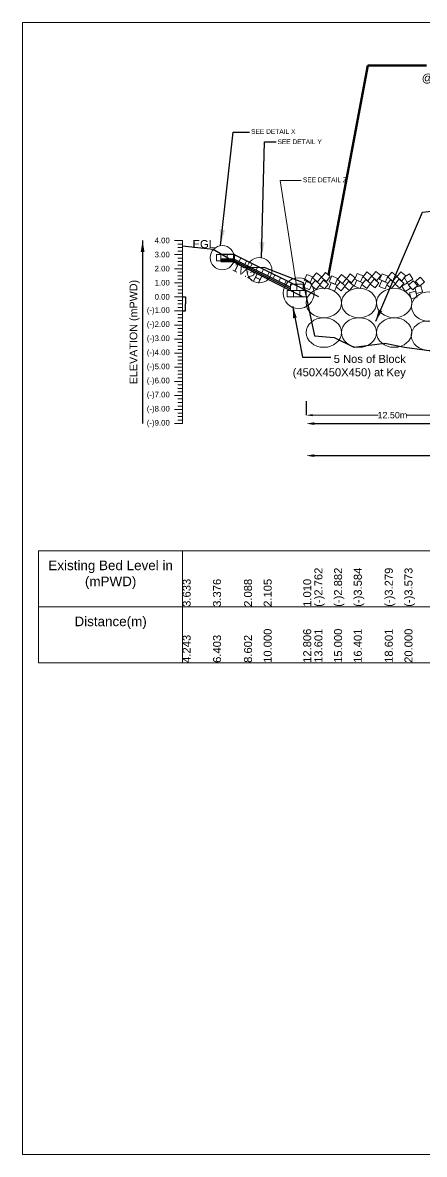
# Model space of a CAD drawing. Header units: inches. Extents: x 91231 to 269365, y -29123 to -11572.
# Drawn here: x 163051 to 165562, y -23047 to -15976 of the extents above; entities that cross this region are included whole.
import ezdxf

# ---------------------------------------------------------------- set-up
doc = ezdxf.new("R2010")
doc.units = ezdxf.units.IN
doc.header["$LTSCALE"] = 7
doc.header["$MEASUREMENT"] = 0
doc.header["$PDMODE"] = 3
for name, color, linetype, lineweight in [('Cross section Data Border', 7, 'Continuous', 9), ('Cross Section Labels', 7, 'Continuous', 9), ('Existing_Bed_Level for Xsection', 7, 'Continuous', 25), ('Long Section Labels', 7, 'Continuous', 9)]:
    doc.layers.add(name, color=color, linetype=linetype, lineweight=lineweight)
doc.styles.get("Standard").update_dxf_attribs({"font": 'arial.ttf'})
doc.dimstyles.new('Appron Lebeling Style', dxfattribs={"dimtxt": 50, "dimasz": 50, "dimexe": 0.18, "dimexo": 0.0625, "dimgap": 0.09, "dimtad": 0, "dimtih": 1, "dimtoh": 1, "dimdec": 4, "dimzin": 0, "dimdsep": 46, "dimtxsty": 'Standard', "dimcen": 0.09, "dimse1": 1, "dimse2": 1, "dimadec": 0, "dimazin": 0, "dimtfac": 1, "dimtdec": 4, "dimtofl": 0, "dimtmove": 0, "dimatfit": 3, "dimfxl": 1, "dimtolj": 1, "dimtzin": 0, "dimarcsym": 0})
doc.dimstyles.get("Standard").update_dxf_attribs({"dimtxt": 0.18, "dimasz": 0.18, "dimexe": 0.18, "dimexo": 0.0625, "dimgap": 0.09, "dimtad": 0, "dimtih": 1, "dimtoh": 1, "dimdec": 4, "dimzin": 0, "dimdsep": 46, "dimtxsty": 'Standard', "dimcen": 0.09, "dimadec": 0, "dimazin": 0, "dimtfac": 1, "dimtdec": 4, "dimtofl": 0, "dimtmove": 0, "dimatfit": 3, "dimfxl": 1, "dimtolj": 1, "dimtzin": 0, "dimarcsym": 0})

# ---------------------------------------------------------------- blocks, each defined once
blk = doc.blocks.new('*D3')
at = {"layer": 'Cross Section Labels', "color": 0, "lineweight": -2}
for p, q in [((164873.2, -18481.3), (166681.5, -18481.3)), ((168736.9, -18481.3), (166928.7, -18481.3))]:
    blk.add_line(p, q, dxfattribs=at)
at = {"layer": 'Cross Section Labels', "color": 0}
for points in [[(164873.2, -18473), (164873.2, -18489.6), (164823.2, -18481.3)], [(168736.9, -18473), (168736.9, -18489.6), (168786.9, -18481.3)]]:
    blk.add_solid(points, dxfattribs=at)
at = {"layer": 'Defpoints', "color": 0}
for p in [(164823.2, -17689.3), (168786.9, -18362.5), (168786.9, -18481.3)]:
    blk.add_point(p, dxfattribs=at)
at = {"layer": 'Cross Section Labels', "color": 0, "insert": (166805.1, -18481.3), "char_height": 50, "attachment_point": 5}
blk.add_mtext('\\A1;48.00 m', dxfattribs=at)
blk = doc.blocks.new('*D4')
at = {"layer": 'Cross Section Labels', "color": 0, "lineweight": -2}
for p, q in [((164873.2, -18681.3), (166449.5, -18681.3)), ((168736.9, -18681.3), (167160.7, -18681.3))]:
    blk.add_line(p, q, dxfattribs=at)
at = {"layer": 'Cross Section Labels', "color": 0}
for points in [[(164873.2, -18673), (164873.2, -18689.6), (164823.2, -18681.3)], [(168736.9, -18673), (168736.9, -18689.6), (168786.9, -18681.3)]]:
    blk.add_solid(points, dxfattribs=at)
at = {"layer": 'Defpoints', "color": 0}
for p in [(164823.2, -17689.3), (168786.9, -18362.5), (168786.9, -18681.3)]:
    blk.add_point(p, dxfattribs=at)
at = {"layer": 'Cross Section Labels', "color": 0, "insert": (166805.1, -18681.3), "char_height": 50, "attachment_point": 5}
blk.add_mtext('\\A1;Block @22.00 m³/m ^JGoo Bag @26.00 m³/m ', dxfattribs=at)
blk = doc.blocks.new('*D13')
at = {"layer": 'Defpoints', "color": 0}
for p in [(164823.2, -18340.6), (165900.8, -18328.1), (165900.8, -18428.6)]:
    blk.add_point(p, dxfattribs=at)
at = {"layer": 'Long Section Labels', "color": 0, "lineweight": -2}
for p, q in [((164823.2, -18340.7), (164823.2, -18428.8)), ((165900.8, -18328.1), (165900.8, -18428.8))]:
    blk.add_line(p, q, dxfattribs=at)
at = {"layer": 'Long Section Labels', "color": 0, "lineweight": 0}
for p, q in [((164863.2, -18428.6), (165273.6, -18428.6)), ((165860.8, -18428.6), (165450.5, -18428.6))]:
    blk.add_line(p, q, dxfattribs=at)
at = {"layer": 'Long Section Labels', "color": 0}
for points in [[(164863.2, -18421.9), (164863.2, -18435.2), (164823.2, -18428.6)], [(165860.8, -18421.9), (165860.8, -18435.2), (165900.8, -18428.6)]]:
    blk.add_solid(points, dxfattribs=at)
at = {"layer": 'Long Section Labels', "color": 0, "insert": (165362, -18428.6), "char_height": 40, "attachment_point": 5}
blk.add_mtext('\\A1;12.50m', dxfattribs=at)
blk = doc.blocks.new('*D14')
at = {"layer": 'Defpoints', "color": 0}
for p in [(164050.9, -17689.3), (164050.9, -17777.3), (164068.3, -17777.3)]:
    blk.add_point(p, dxfattribs=at)
at = {"layer": 'Long Section Labels', "color": 0, "lineweight": -2}
for p, q in [((164050.9, -17689.3), (164068.5, -17689.3)), ((164068.3, -17689.5), (164068.3, -17733.1)), ((164068.3, -17777.1), (164068.3, -17733.5)), ((164050.9, -17777.3), (164068.5, -17777.3))]:
    blk.add_line(p, q, dxfattribs=at)
at = {"layer": 'Long Section Labels', "color": 0}
for points in [[(164068.3, -17689.5), (164068.3, -17689.5), (164068.3, -17689.3)], [(164068.3, -17777.1), (164068.3, -17777.1), (164068.3, -17777.3)]]:
    blk.add_solid(points, dxfattribs=at)
at = {"layer": 'Long Section Labels', "color": 0, "insert": (164068.3, -17733.3), "char_height": 0.18, "attachment_point": 5}
blk.add_mtext('\\A1;88.0000', dxfattribs=at)

msp = doc.modelspace()

# ---------------------------------------------------------------- linework, layer by layer
at = {"layer": 'Cross section Data Border'}
msp.add_lwpolyline([(163150.86651, -19276.02842), (172097.14178, -19276.02842), (172097.14178, -19976.02842), (163150.86651, -19976.02842)], close=True, dxfattribs=at)
for points in [[(164050.86651, -19276.02842), (164050.86651, -19976.02842)], [(163150.86651, -19626.02842), (172097.14178, -19626.02842)]]:
    msp.add_lwpolyline(points, dxfattribs=at)
at = {"layer": 'Cross Section Labels'}
msp.add_lwpolyline([(163050.86651, -15976.02842), (173050.86651, -15976.02842), (173050.86651, -23047.02842), (163050.86651, -23047.02842)], close=True, dxfattribs=at)
msp.add_lwpolyline([(164761.0193, -17606.31278), (164659.55832, -16962.4336), (164792.08089, -16962.56833)], dxfattribs=at)
for centre, radius in [((164298.83373, -17445.00829), 75.51259), ((164530.53959, -17523.00525), 78.80143), ((164775.73359, -17666.24), 96.38374)]:
    msp.add_circle(centre, radius, dxfattribs=at)
at = {"layer": 'Existing_Bed_Level for Xsection'}
for points in [[(164050.86651, -17369.60442), (164240.98907, -17392.22042), (164434.51876, -17505.56442), (164557.51413, -17504.06842), (164804.464, -17600.42842), (164874.44354, -17932.36442), (164997.51413, -17942.92442), (165120.82145, -18004.70042), (165314.40875, -17977.86042), (165437.51413, -18003.73242), (165684.22288, -18036.02842), (166265.67178, -17968.26842), (166388.42837, -18014.90842), (166582.84716, -18080.02842), (166900.04482, -18112.58842), (167145.42878, -18152.18842), (167462.53725, -18195.30842), (167974.22171, -18257.78842), (168219.54188, -18287.70842), (168853.82943, -18371.30842), (169293.67937, -18433.78842), (169805.37314, -18476.02842), (170367.82952, -18465.46842)], [(164902.40189, -17689.30842), (164379.97614, -17428.09554), (164374.40189, -17425.30842), (164368.1697, -17425.30842), (164288.9697, -17425.30842)], [(164288.9697, -17451.70842), (164368.1697, -17451.70842), (164724.20189, -17629.72452)], [(164288.9697, -17460.50842), (164366.0923, -17460.50842), (164724.20189, -17639.56322)], [(164288.9697, -17469.30842), (164364.0149, -17469.30842), (164804.0149, -17689.30842)]]:
    msp.add_lwpolyline(points, dxfattribs=at)
at = {"layer": 'Long Section Labels'}
msp.add_line((164288.9697, -17469.30842), (164288.9697, -17464.90842), dxfattribs=at)
for points in [[(164050.86651, -17337.30842), (164000.86651, -17337.30842)], [(164050.86651, -17359.30842), (164020.86651, -17359.30842)], [(164050.86651, -17381.30842), (164020.86651, -17381.30842)], [(164050.86651, -18481.30842), (164050.86651, -18393.30842), (164050.86651, -18305.30842), (164050.86651, -18217.30842), (164050.86651, -18129.30842), (164050.86651, -18041.30842), (164050.86651, -17953.30842), (164050.86651, -17865.30842), (164050.86651, -17777.30842), (164050.86651, -17689.30842), (164050.86651, -17601.30842), (164050.86651, -17513.30842), (164050.86651, -17425.30842), (164050.86651, -17337.30842)], [(164050.86651, -17425.30842), (164000.86651, -17425.30842)], [(164050.86651, -17403.30842), (164020.86651, -17403.30842)], [(164050.86651, -17447.30842), (164020.86651, -17447.30842)], [(164050.86651, -17513.30842), (164000.86651, -17513.30842)], [(164050.86651, -17469.30842), (164020.86651, -17469.30842)], [(164050.86651, -17491.30842), (164020.86651, -17491.30842)], [(164050.86651, -17535.30842), (164020.86651, -17535.30842)], [(164050.86651, -17601.30842), (164000.86651, -17601.30842)], [(164050.86651, -17557.30842), (164020.86651, -17557.30842)], [(164050.86651, -17579.30842), (164020.86651, -17579.30842)], [(164050.86651, -17623.30842), (164020.86651, -17623.30842)], [(164050.86651, -17645.30842), (164020.86651, -17645.30842)], [(164050.86651, -17667.30842), (164020.86651, -17667.30842)], [(164050.86651, -17689.30842), (164000.86651, -17689.30842)], [(164050.86651, -17711.30842), (164020.86651, -17711.30842)], [(164050.86651, -17733.30842), (164020.86651, -17733.30842)], [(164050.86651, -17777.30842), (164000.86651, -17777.30842)], [(164050.86651, -17755.30842), (164020.86651, -17755.30842)], [(164050.86651, -17799.30842), (164020.86651, -17799.30842)], [(164050.86651, -17865.30842), (164000.86651, -17865.30842)], [(164050.86651, -17821.30842), (164020.86651, -17821.30842)], [(164050.86651, -17843.30842), (164020.86651, -17843.30842)], [(164050.86651, -17887.30842), (164020.86651, -17887.30842)], [(164050.86651, -17953.30842), (164000.86651, -17953.30842)], [(164050.86651, -17909.30842), (164020.86651, -17909.30842)], [(164050.86651, -17931.30842), (164020.86651, -17931.30842)], [(164050.86651, -17975.30842), (164020.86651, -17975.30842)], [(164050.86651, -17997.30842), (164020.86651, -17997.30842)], [(164050.86651, -18019.30842), (164020.86651, -18019.30842)], [(164050.86651, -18041.30842), (164000.86651, -18041.30842)], [(164050.86651, -18063.30842), (164020.86651, -18063.30842)], [(164050.86651, -18085.30842), (164020.86651, -18085.30842)], [(164050.86651, -18129.30842), (164000.86651, -18129.30842)], [(164050.86651, -18107.30842), (164020.86651, -18107.30842)], [(164050.86651, -18151.30842), (164020.86651, -18151.30842)], [(164050.86651, -18217.30842), (164000.86651, -18217.30842)], [(164050.86651, -18173.30842), (164020.86651, -18173.30842)], [(164050.86651, -18195.30842), (164020.86651, -18195.30842)], [(164050.86651, -18239.30842), (164020.86651, -18239.30842)], [(164050.86651, -18305.30842), (164000.86651, -18305.30842)], [(164050.86651, -18261.30842), (164020.86651, -18261.30842)], [(164050.86651, -18283.30842), (164020.86651, -18283.30842)], [(164050.86651, -18327.30842), (164020.86651, -18327.30842)], [(164050.86651, -18349.30842), (164020.86651, -18349.30842)], [(164050.86651, -18371.30842), (164020.86651, -18371.30842)], [(164050.86651, -18393.30842), (164000.86651, -18393.30842)], [(164050.86651, -18415.30842), (164020.86651, -18415.30842)], [(164050.86651, -18437.30842), (164020.86651, -18437.30842)], [(164050.86651, -18481.30842), (164000.86651, -18481.30842)], [(164050.86651, -18459.30842), (164020.86651, -18459.30842)]]:
    msp.add_lwpolyline(points, dxfattribs=at)
for points in [[(164288.9697, -17425.30842), (164262.5697, -17425.30842), (164262.5697, -17464.90842), (164288.9697, -17464.90842)], [(164328.5697, -17425.30842), (164288.9697, -17425.30842), (164288.9697, -17451.70842), (164328.5697, -17451.70842)], [(164368.1697, -17425.30842), (164328.5697, -17425.30842), (164328.5697, -17451.70842), (164368.1697, -17451.70842)], [(164415.39545, -17445.8052), (164379.97614, -17428.09554), (164368.1697, -17451.70842), (164403.58902, -17469.41808)], [(164450.81477, -17463.51486), (164415.39545, -17445.8052), (164403.58902, -17469.41808), (164439.00833, -17487.12774)], [(164486.23409, -17481.22452), (164450.81477, -17463.51486), (164439.00833, -17487.12774), (164474.42765, -17504.83739)], [(164521.6534, -17498.93417), (164486.23409, -17481.22452), (164474.42765, -17504.83739), (164509.84697, -17522.54705)], [(164557.07272, -17516.64383), (164521.6534, -17498.93417), (164509.84697, -17522.54705), (164545.26628, -17540.25671)], [(164592.49204, -17534.35349), (164557.07272, -17516.64383), (164545.26628, -17540.25671), (164580.6856, -17557.96637)], [(164627.91135, -17552.06315), (164592.49204, -17534.35349), (164580.6856, -17557.96637), (164616.10492, -17575.67603)], [(165202.83774, -17533.69399), (165178.25343, -17564.73866), (165209.2981, -17589.32298), (165233.88241, -17558.27831)], [(165289.45709, -17555.47504), (165258.39285, -17530.91546), (165233.83327, -17561.9797), (165264.8975, -17586.53928)], [(165358.63918, -17535.38549), (165334.05487, -17566.43016), (165365.09954, -17591.01447), (165389.68385, -17559.9698)], [(165445.25852, -17557.16654), (165414.19429, -17532.60696), (165389.6347, -17563.6712), (165420.69894, -17588.23078)], [(164663.33067, -17569.77281), (164627.91135, -17552.06315), (164616.10492, -17575.67603), (164651.52423, -17593.38569)], [(164698.74999, -17587.48247), (164663.33067, -17569.77281), (164651.52423, -17593.38569), (164686.94355, -17611.09534)], [(164734.16931, -17605.19213), (164698.74999, -17587.48247), (164686.94355, -17611.09534), (164722.36287, -17628.805)], [(164860.27055, -17608.20761), (164823.90517, -17592.53219), (164808.22974, -17628.89757), (164844.59512, -17644.57299)], [(164863.20742, -17564.96784), (164826.84204, -17549.29242), (164811.16661, -17585.6578), (164847.53199, -17601.33322)], [(164879.67892, -17587.0559), (164855.09461, -17618.10057), (164886.13928, -17642.68489), (164910.72359, -17611.64022)], [(164887.42811, -17540.21071), (164862.8438, -17571.25538), (164893.88847, -17595.83969), (164918.47278, -17564.79502)], [(164962.68869, -17609.1375), (164931.62445, -17584.57791), (164907.06486, -17615.64215), (164938.1291, -17640.20173)], [(164974.04745, -17561.99176), (164942.98322, -17537.43218), (164918.42363, -17568.49642), (164949.48787, -17593.056)], [(165016.33218, -17617.24422), (164979.9668, -17601.56879), (164964.29138, -17637.93418), (165000.65676, -17653.6096)], [(165019.26905, -17574.00445), (164982.90367, -17558.32902), (164967.22825, -17594.6944), (165003.59363, -17610.36983)], [(165035.74055, -17596.09251), (165011.15624, -17627.13718), (165042.20091, -17651.72149), (165066.78522, -17620.67682)], [(165043.48974, -17549.24732), (165018.90543, -17580.29199), (165049.9501, -17604.8763), (165074.53441, -17573.83163)], [(165118.75032, -17618.1741), (165087.68608, -17593.61452), (165063.1265, -17624.67876), (165094.19074, -17649.23834)], [(165130.10909, -17571.02837), (165099.04485, -17546.46879), (165074.48527, -17577.53302), (165105.54951, -17602.09261)], [(165175.68018, -17601.69089), (165139.3148, -17586.01547), (165123.63938, -17622.38085), (165160.00476, -17638.05628)], [(165178.61705, -17558.45112), (165142.25167, -17542.7757), (165126.57624, -17579.14108), (165162.94163, -17594.8165)], [(165195.08855, -17580.53918), (165170.50424, -17611.58385), (165201.54891, -17636.16817), (165226.13322, -17605.1235)], [(165278.09832, -17602.62078), (165247.03408, -17578.06119), (165222.4745, -17609.12543), (165253.53873, -17633.68502)], [(165331.48162, -17603.38239), (165295.11624, -17587.70697), (165279.44081, -17624.07235), (165315.80619, -17639.74778)], [(165334.41849, -17560.14262), (165298.05311, -17544.4672), (165282.37768, -17580.83258), (165318.74306, -17596.508)], [(165350.88999, -17582.23068), (165326.30568, -17613.27535), (165357.35035, -17637.85967), (165381.93466, -17606.815)], [(165433.89976, -17604.31228), (165402.83552, -17579.75269), (165378.27593, -17610.81693), (165409.34017, -17635.37651)], [(165475.75097, -17635.65201), (165455.54234, -17601.59659), (165421.48693, -17621.80522), (165441.69556, -17655.86064)], [(165489.31292, -17579.13909), (165469.10429, -17545.08367), (165435.04887, -17565.2923), (165455.2575, -17599.34771)], [(165518.35678, -17618.46362), (165491.50289, -17589.35986), (165462.39913, -17616.21375), (165489.25302, -17645.31751)], [(165534.79438, -17566.0877), (165505.66925, -17592.9184), (165532.49995, -17622.04354), (165561.62508, -17595.21283)], [(164744.00189, -17649.70842), (164704.40189, -17649.70842), (164704.40189, -17689.30842), (164744.00189, -17689.30842)], [(164763.80189, -17610.10842), (164724.20189, -17610.10842), (164724.20189, -17649.70842), (164763.80189, -17649.70842)], [(164783.60189, -17649.70842), (164744.00189, -17649.70842), (164744.00189, -17689.30842), (164783.60189, -17689.30842)], [(164803.40189, -17610.10842), (164763.80189, -17610.10842), (164763.80189, -17649.70842), (164803.40189, -17649.70842)], [(164823.20189, -17649.70842), (164783.60189, -17649.70842), (164783.60189, -17689.30842), (164823.20189, -17689.30842)], [(165506.44156, -17653.5557), (165468.30552, -17664.22353), (165478.97335, -17702.35957), (165517.10939, -17691.69173)], [(165540.24354, -17620.20982), (165502.1075, -17630.87765), (165512.77534, -17669.01369), (165550.91137, -17658.34585)]]:
    msp.add_lwpolyline(points, close=True, dxfattribs=at)
for centre in [(164933.20189, -17727.50042), (165153.20189, -17727.50042), (165373.20189, -17727.50042), (165592.12523, -17750.28381), (164933.20189, -17912.30042), (165153.20189, -17912.30042), (165373.20189, -17912.30042), (165590.13444, -17931.18602)]:
    msp.add_ellipse(centre, major_axis=(110, 0), ratio=0.84, dxfattribs=at)

# ---------------------------------------------------------------- texts
at = {"layer": 'Cross section Data Border', "char_height": 60, "width": 800, "attachment_point": 5}
for s, insert in [('Existing Bed Level in (mPWD)', (163600.86651, -19426.02842)), ('Distance(m)', (163600.86651, -19726.02842))]:
    msp.add_mtext(s, dxfattribs=dict(at, insert=insert))
at = {"layer": 'Cross Section Labels'}
for s, height, p in [('@22.00 m³/m (excluding void) at or below Working LWL as shown in the drawing.', 50, (165545.73868, -16346.66438)), ('SEE DETAIL X', 29.5, (164478.98023, -16671.16099)), ('SEE DETAIL Y', 29.5, (164643.79211, -16734.90342)), ('SEE DETAIL Z', 29.5, (164802.71635, -16973.01083))]:
    msp.add_text(s, height=height, dxfattribs=at).set_placement(p)
at = {"layer": 'Cross Section Labels', "char_height": 50}
for s, insert, attachment_point in [('EGL', (164252.71333, -17385.40657), 9), ('5 Nos of Block ^J(450X450X450) at Key', (165445.51034, -18126.38977), 6)]:
    msp.add_mtext(s, dxfattribs=dict(at, insert=insert, attachment_point=attachment_point))
at = {"layer": 'Cross Section Labels', "insert": (164466.9245, -17520.76322), "char_height": 50, "attachment_point": 2, "rotation": 333.434948823}
msp.add_mtext('1V:2H', dxfattribs=at)
at = {"layer": 'Long Section Labels', "char_height": 35, "attachment_point": 6}
for s, insert in [('4.00', (163970.86651, -17337.30842)), ('3.00', (163970.86651, -17425.30842)), ('2.00', (163970.86651, -17513.30842)), ('1.00', (163970.86651, -17601.30842)), ('0.00', (163970.86651, -17689.30842)), ('(-)1.00', (163970.86651, -17777.30842)), ('(-)2.00', (163970.86651, -17865.30842)), ('(-)3.00', (163970.86651, -17953.30842)), ('(-)4.00', (163970.86651, -18041.30842)), ('(-)5.00', (163970.86651, -18129.30842)), ('(-)6.00', (163970.86651, -18217.30842)), ('(-)7.00', (163970.86651, -18305.30842)), ('(-)8.00', (163970.86651, -18393.30842)), ('(-)9.00', (163970.86651, -18481.30842))]:
    msp.add_mtext(s, dxfattribs=dict(at, insert=insert))
at = {"layer": 'Long Section Labels', "rotation": 90}
for s, insert, char_height, attachment_point in [('ELEVATION (mPWD)', (163750.86651, -17909.30842), 48, 5), ('(-)2.762', (164874.44354, -19626.02842), 50, 1), ('(-)2.882', (164997.51413, -19626.02842), 50, 1), ('(-)3.584', (165120.82145, -19626.02842), 50, 1), ('(-)3.279', (165314.40875, -19626.02842), 50, 1), ('(-)3.573', (165437.51413, -19626.02842), 50, 1), ('3.633', (164050.86651, -19626.02842), 50, 1), ('3.376', (164240.98907, -19626.02842), 50, 1), ('2.088', (164434.51876, -19626.02842), 50, 1), ('2.105', (164557.51413, -19626.02842), 50, 1), ('1.010', (164804.464, -19626.02842), 50, 1), ('10.000', (164557.51413, -19976.02842), 50, 1), ('12.806', (164804.464, -19976.02842), 50, 1), ('13.601', (164874.44354, -19976.02842), 50, 1), ('15.000', (164997.51413, -19976.02842), 50, 1), ('16.401', (165120.82145, -19976.02842), 50, 1), ('18.601', (165314.40875, -19976.02842), 50, 1), ('20.000', (165437.51413, -19976.02842), 50, 1), ('4.243', (164050.86651, -19976.02842), 50, 1), ('6.403', (164240.98907, -19976.02842), 50, 1), ('8.602', (164434.51876, -19976.02842), 50, 1)]:
    msp.add_mtext(s, dxfattribs=dict(at, insert=insert, char_height=char_height, attachment_point=attachment_point))

# ---------------------------------------------------------------- dimensions: what is measured, and where the dimension line sits
at = {"layer": 'Cross Section Labels'}
for base, text, picture, middle in [((168786.93963, -18481.30842), '48.00 m', '*D3', (166805.07076, -18481.30842)), ((168786.93963, -18681.30842), 'Block @22.00 m³/m ^JGoo Bag @26.00 m³/m ', '*D4', (166805.07076, -18681.30842))]:
    dim = msp.add_linear_dim(base=base, p1=(164823.20189, -17689.30842), p2=(168786.93963, -18362.49225), text=text, dimstyle='Appron Lebeling Style', dxfattribs=at)
    dim.commit()
    dim.dimension.update_dxf_attribs({"geometry": picture, "text_midpoint": middle})
at = {"layer": 'Long Section Labels'}
dim = msp.add_linear_dim(base=(164068.28295, -17777.30842), p1=(164050.86651, -17689.30842), p2=(164050.86651, -17777.30842), angle=90, dimstyle='Standard', dxfattribs=at)
dim.commit()
dim.dimension.update_dxf_attribs({"geometry": '*D14', "text_midpoint": (164068.28295, -17733.30842)})
dim = msp.add_linear_dim(base=(165900.83721, -18428.57495), p1=(164823.20189, -18340.62461), p2=(165900.83721, -18328.06016), text='12.50m', dimstyle='Standard', override={"dimtxt": 40, "dimasz": 40, "dimlwd": 0}, dxfattribs=at)
dim.commit()
dim.dimension.update_dxf_attribs({"geometry": '*D13', "text_midpoint": (165362.01955, -18428.57495)})

# ---------------------------------------------------------------- leaders
at = {"color": 0, "linetype": 'Continuous', "lineweight": -3, "ltscale": 0.5}
msp.add_leader([(164962.40895, -17554.75508), (165208.02701, -16244.40391), (165574.99037, -16243.91325)], dimstyle='Standard', override={"dimtxt": 0.9, "dimasz": 0.7, "dimclrd": 7, "dimclre": 7, "dimclrt": 7, "dimlwd": 65535, "dimlwe": 65535}, dxfattribs=at)
at = {"layer": 'Cross Section Labels'}
for points, override in [([(164288.08992, -17369.49721), (164366.39851, -16661.22145), (164469.23255, -16661.12258)], {"dimasz": 100, "dimgap": 0.09, "dimtad": 0}), ([(164544.16228, -17447.36577), (164561.80631, -16720.16375), (164635.90291, -16720.571)], {"dimasz": 100, "dimgap": 0.09, "dimtad": 0}), ([(165257.99912, -17840.39915), (165550.48277, -17159.65105), (166046.70744, -17106.22532)], {"dimasz": 72}), ([(164738.74864, -17750.23913), (164801.11742, -18066.29193), (164978.17052, -18066.29193)], {"dimasz": 72})]:
    msp.add_leader(points, dimstyle='Standard', override=override, dxfattribs=at)
at = {"layer": 'Long Section Labels'}
msp.add_leader([(163800.86651, -17337.30842), (163800.86651, -18481.30842)], dimstyle='Standard', override={"dimasz": 72}, dxfattribs=at)

doc.saveas('drawing.dxf')
